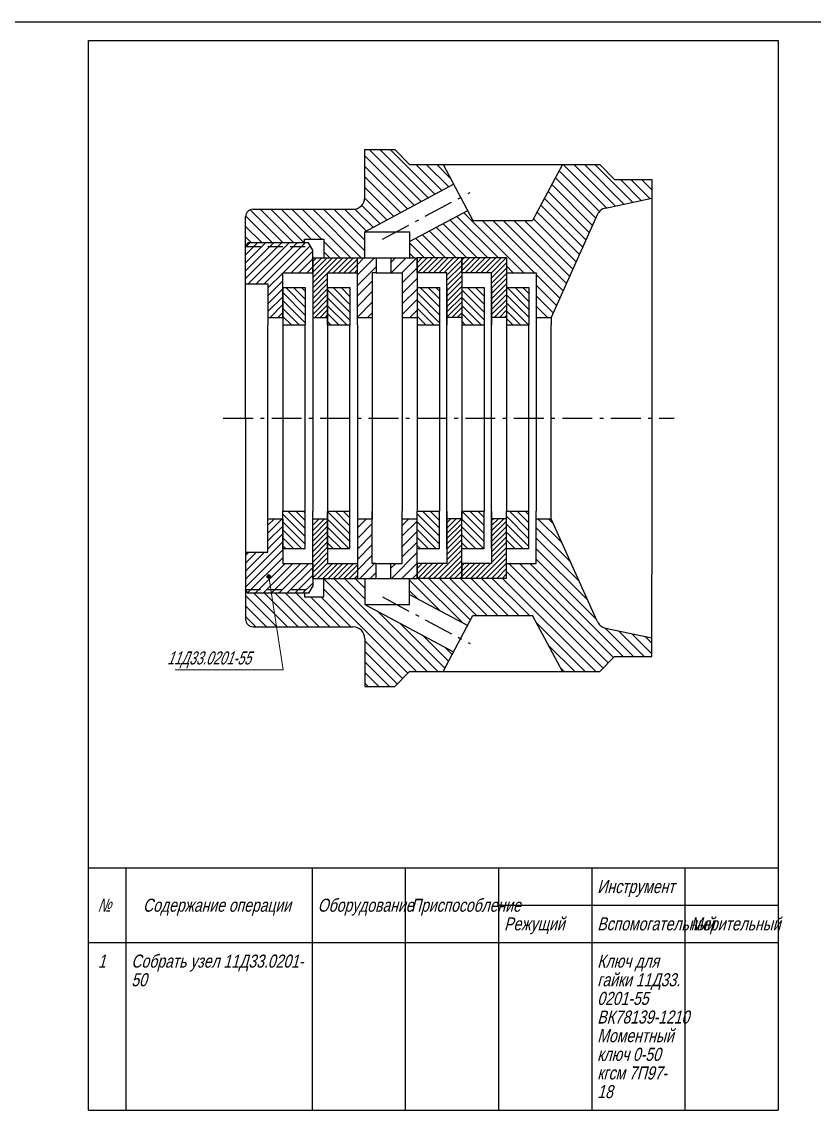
# Model space of a CAD drawing. Extents: x 0 to 841, y 0 to 594.
# Drawn here: x 212.6 to 425.2, y 302 to 594 of the extents above; entities that cross this region are included whole.
import ezdxf

# ---------------------------------------------------------------- set-up
doc = ezdxf.new("R2010")
doc.units = 0
doc.header["$MEASUREMENT"] = 0
for name, pattern in [('K5LT_AXLED', [13, 8, -2, 1, -2]), ('K5LT_BASIC', [0]), ('K5LT_DASHED', [6, 4, -2]), ('K5LT_THIN', [0])]:
    doc.linetypes.add(name, pattern=pattern)
doc.layers.add('LAYER0VIEW0', color=7, linetype='Continuous')
doc.layers.add('LAYER2VIEW0', color=7, linetype='Continuous')
doc.styles.add('K5_TEXTSTYLE', font='win_eskd.shx', dxfattribs={"width": 0.7, "oblique": 15, "bigfont": 'b_eskd.shx'})
doc.styles.get("Standard").update_dxf_attribs({"font": 'cad2win.shx', "width": 0.8, "oblique": 15})
pattern_1 = [(45, (0, 0), (-1.06066, 1.06066), [])]
pattern_2 = [(45, (0, 0), (-0.7071068, 0.7071068), [])]
pattern_3 = [(-45, (0, 0), (1.06066, 1.06066), [])]
pattern_4 = [(45, (0, 0), (-1.4142136, 1.4142136), [])]
pattern_5 = [(-45, (0, 0), (1.4142136, 1.4142136), [])]

# ---------------------------------------------------------------- blocks, each defined once
blk = doc.blocks.new('*S175')
at = {"layer": 'LAYER2VIEW0', "color": 7, "linetype": 'K5LT_THIN'}
blk.add_line((0, 594), (841, 594), dxfattribs=at)

msp = doc.modelspace()

# ---------------------------------------------------------------- hatches: boundary and pattern name
at = {"layer": 'LAYER0VIEW0'}
h = msp.add_hatch(dxfattribs=at)
h.set_pattern_fill('МЕТАЛЛ', color=256, style=0, pattern_type=0)
h.set_pattern_definition(pattern_5)
edge = h.paths.add_edge_path()
edge.add_line((304.65, 537.69), (328.47, 550.39))
edge.add_line((328.47, 550.39), (325.65, 555.69))
edge.add_line((325.65, 555.69), (321.65, 555.69))
edge.add_line((321.65, 555.69), (316.65, 555.69))
edge.add_line((316.65, 555.69), (312.65, 559.69))
edge.add_line((312.65, 559.69), (304.65, 559.69))
edge.add_line((304.65, 559.69), (304.65, 546.89))
edge.add_arc((301.45, 546.89), 3.2, 270, 360, ccw=False)
edge.add_line((301.45, 543.69), (274.65, 543.69))
edge.add_arc((274.65, 541.69), 2, 90, 180)
edge.add_line((272.65, 541.69), (272.65, 533.69))
edge.add_line((272.65, 533.69), (273.23, 534.69))
edge.add_line((273.23, 534.69), (288.49, 534.69))
edge.add_line((288.49, 534.69), (288.49, 535.69))
edge.add_line((288.49, 535.69), (293.65, 535.69))
edge.add_line((293.65, 535.69), (293.65, 530.69))
edge.add_line((293.65, 530.69), (302.65, 530.69))
edge.add_line((302.65, 530.69), (304.65, 530.69))
edge.add_line((304.65, 530.69), (304.65, 537.69))
h = msp.add_hatch(dxfattribs=at)
h.set_pattern_fill('МЕТАЛЛ', color=256, style=0, pattern_type=0)
h.set_pattern_definition(pattern_5)
edge = h.paths.add_edge_path()
edge.add_line((333.65, 540.69), (332.24, 543.33))
edge.add_line((332.24, 543.33), (316.65, 535.02))
edge.add_line((316.65, 535.02), (316.65, 530.69))
edge.add_line((316.65, 530.69), (318.65, 530.69))
edge.add_line((318.65, 530.69), (330.65, 530.69))
edge.add_line((330.65, 530.69), (342.65, 530.69))
edge.add_line((342.65, 530.69), (342.65, 526.69))
edge.add_line((342.65, 526.69), (350.65, 526.69))
edge.add_line((350.65, 526.69), (350.65, 514.69))
edge.add_line((350.65, 514.69), (354.65, 514.69))
edge.add_line((354.65, 514.69), (366.99, 542.21))
edge.add_arc((369.91, 540.9), 3.2, 462.0948, 515.8545, ccw=False)
edge.add_line((369.24, 544.03), (381.65, 546.69))
edge.add_line((381.65, 546.69), (381.65, 551.69))
edge.add_line((381.65, 551.69), (376.65, 551.69))
edge.add_line((376.65, 551.69), (371.65, 551.69))
edge.add_line((371.65, 551.69), (367.65, 555.69))
edge.add_line((367.65, 555.69), (357.65, 555.69))
edge.add_line((357.65, 555.69), (349.65, 540.69))
edge.add_line((349.65, 540.69), (333.65, 540.69))
h = msp.add_hatch(dxfattribs=at)
h.set_pattern_fill('МЕТАЛЛ', color=256, style=0, pattern_type=0)
h.set_pattern_definition(pattern_1)
h.paths.add_polyline_path([(272.65, 523.69), (278.65, 523.69), (278.65, 514.69), (282.65, 514.69), (282.65, 526.69), (290.65, 526.69), (290.65, 532.69), (289.49, 534.69), (273.23, 534.69), (272.65, 533.69)])
h = msp.add_hatch(dxfattribs=at)
h.set_pattern_fill('МЕТАЛЛ', color=256, style=0, pattern_type=0)
h.set_pattern_definition(pattern_2)
h.paths.add_polyline_path([(293.65, 530.69), (290.65, 530.69), (290.65, 526.69), (290.65, 514.69), (294.65, 514.69), (294.65, 526.69), (302.65, 526.69), (302.65, 530.69)])
h = msp.add_hatch(dxfattribs=at)
h.set_pattern_fill('МЕТАЛЛ', color=256, style=0, pattern_type=0)
h.set_pattern_definition(pattern_4)
h.paths.add_polyline_path([(306.65, 514.69), (306.65, 526.69), (307.65, 526.69), (307.65, 530.69), (302.65, 530.69), (302.65, 526.69), (302.65, 514.69)])
h = msp.add_hatch(dxfattribs=at)
h.set_pattern_fill('МЕТАЛЛ', color=256, style=0, pattern_type=0)
h.set_pattern_definition(pattern_4)
h.paths.add_polyline_path([(311.65, 526.69), (314.65, 526.69), (314.65, 514.69), (318.65, 514.69), (318.65, 530.69), (311.65, 530.69)])
h = msp.add_hatch(dxfattribs=at)
h.set_pattern_fill('МЕТАЛЛ', color=256, style=0, pattern_type=0)
h.set_pattern_definition(pattern_2)
h.paths.add_polyline_path([(327.65, 530.69), (330.65, 530.69), (330.65, 526.69), (330.65, 514.69), (326.65, 514.69), (326.65, 526.69), (318.65, 526.69), (318.65, 530.69)])
h = msp.add_hatch(dxfattribs=at)
h.set_pattern_fill('МЕТАЛЛ', color=256, style=0, pattern_type=0)
h.set_pattern_definition(pattern_2)
h.paths.add_polyline_path([(339.65, 530.69), (342.65, 530.69), (342.65, 526.69), (342.65, 514.69), (338.65, 514.69), (338.65, 526.69), (330.65, 526.69), (330.65, 530.69)])
h = msp.add_hatch(dxfattribs=at)
h.set_pattern_fill('МЕТАЛЛ', color=256, style=0, pattern_type=0)
h.set_pattern_definition(pattern_3)
h.paths.add_polyline_path([(288.65, 512.69), (288.65, 522.69), (282.65, 522.69), (282.65, 514.69), (282.65, 512.69)])
h = msp.add_hatch(dxfattribs=at)
h.set_pattern_fill('МЕТАЛЛ', color=256, style=0, pattern_type=0)
h.set_pattern_definition(pattern_3)
h.paths.add_polyline_path([(300.65, 512.69), (300.65, 522.69), (294.65, 522.69), (294.65, 514.69), (294.65, 512.69)])
h = msp.add_hatch(dxfattribs=at)
h.set_pattern_fill('МЕТАЛЛ', color=256, style=0, pattern_type=0)
h.set_pattern_definition(pattern_3)
h.paths.add_polyline_path([(324.65, 512.69), (324.65, 522.69), (318.65, 522.69), (318.65, 514.69), (318.65, 512.69)])
h = msp.add_hatch(dxfattribs=at)
h.set_pattern_fill('МЕТАЛЛ', color=256, style=0, pattern_type=0)
h.set_pattern_definition(pattern_3)
h.paths.add_polyline_path([(336.65, 512.69), (336.65, 522.69), (330.65, 522.69), (330.65, 514.69), (330.65, 512.69)])
h = msp.add_hatch(dxfattribs=at)
h.set_pattern_fill('МЕТАЛЛ', color=256, style=0, pattern_type=0)
h.set_pattern_definition(pattern_3)
h.paths.add_polyline_path([(348.65, 512.69), (348.65, 522.69), (342.65, 522.69), (342.65, 514.69), (342.65, 512.69)])
h = msp.add_hatch(dxfattribs=at)
h.set_pattern_fill('МЕТАЛЛ', color=256, style=0, pattern_type=0)
h.set_pattern_definition(pattern_3)
h.paths.add_polyline_path([(288.65, 462.69), (288.65, 452.69), (282.65, 452.69), (282.65, 460.69), (282.65, 462.69)])
h = msp.add_hatch(dxfattribs=at)
h.set_pattern_fill('МЕТАЛЛ', color=256, style=0, pattern_type=0)
h.set_pattern_definition(pattern_3)
h.paths.add_polyline_path([(300.65, 462.69), (300.65, 452.69), (294.65, 452.69), (294.65, 460.69), (294.65, 462.69)])
h = msp.add_hatch(dxfattribs=at)
h.set_pattern_fill('МЕТАЛЛ', color=256, style=0, pattern_type=0)
h.set_pattern_definition(pattern_3)
h.paths.add_polyline_path([(324.65, 462.69), (324.65, 452.69), (318.65, 452.69), (318.65, 460.69), (318.65, 462.69)])
h = msp.add_hatch(dxfattribs=at)
h.set_pattern_fill('МЕТАЛЛ', color=256, style=0, pattern_type=0)
h.set_pattern_definition(pattern_3)
h.paths.add_polyline_path([(336.65, 462.69), (336.65, 452.69), (330.65, 452.69), (330.65, 460.69), (330.65, 462.69)])
h = msp.add_hatch(dxfattribs=at)
h.set_pattern_fill('МЕТАЛЛ', color=256, style=0, pattern_type=0)
h.set_pattern_definition(pattern_3)
h.paths.add_polyline_path([(348.65, 462.69), (348.65, 452.69), (342.65, 452.69), (342.65, 460.69), (342.65, 462.69)])
h = msp.add_hatch(dxfattribs=at)
h.set_pattern_fill('МЕТАЛЛ', color=256, style=0, pattern_type=0)
h.set_pattern_definition(pattern_1)
h.paths.add_polyline_path([(272.65, 451.69), (278.65, 451.69), (278.65, 460.69), (282.65, 460.69), (282.65, 448.69), (290.65, 448.69), (290.65, 442.69), (289.49, 440.69), (273.23, 440.69), (272.65, 441.69)])
h = msp.add_hatch(dxfattribs=at)
h.set_pattern_fill('МЕТАЛЛ', color=256, style=0, pattern_type=0)
h.set_pattern_definition(pattern_2)
h.paths.add_polyline_path([(293.65, 444.69), (290.65, 444.69), (290.65, 448.69), (290.65, 460.69), (294.65, 460.69), (294.65, 448.69), (302.65, 448.69), (302.65, 444.69)])
h = msp.add_hatch(dxfattribs=at)
h.set_pattern_fill('МЕТАЛЛ', color=256, style=0, pattern_type=0)
h.set_pattern_definition(pattern_4)
h.paths.add_polyline_path([(306.65, 460.69), (306.65, 448.69), (307.65, 448.69), (307.65, 444.69), (302.65, 444.69), (302.65, 448.69), (302.65, 460.69)])
h = msp.add_hatch(dxfattribs=at)
h.set_pattern_fill('МЕТАЛЛ', color=256, style=0, pattern_type=0)
h.set_pattern_definition(pattern_4)
h.paths.add_polyline_path([(311.65, 448.69), (314.65, 448.69), (314.65, 460.69), (318.65, 460.69), (318.65, 444.69), (311.65, 444.69)])
h = msp.add_hatch(dxfattribs=at)
h.set_pattern_fill('МЕТАЛЛ', color=256, style=0, pattern_type=0)
h.set_pattern_definition(pattern_5)
edge = h.paths.add_edge_path()
edge.add_line((333.65, 434.69), (332.24, 432.04))
edge.add_line((332.24, 432.04), (316.65, 440.35))
edge.add_line((316.65, 440.35), (316.65, 444.69))
edge.add_line((316.65, 444.69), (318.65, 444.69))
edge.add_line((318.65, 444.69), (330.65, 444.69))
edge.add_line((330.65, 444.69), (342.65, 444.69))
edge.add_line((342.65, 444.69), (342.65, 448.69))
edge.add_line((342.65, 448.69), (350.65, 448.69))
edge.add_line((350.65, 448.69), (350.65, 460.69))
edge.add_line((350.65, 460.69), (354.65, 460.69))
edge.add_line((354.65, 460.69), (366.99, 433.17))
edge.add_arc((369.91, 434.48), 3.2, 204.1455, 257.9052)
edge.add_line((369.24, 431.35), (381.65, 428.69))
edge.add_line((381.65, 428.69), (381.65, 423.69))
edge.add_line((381.65, 423.69), (376.65, 423.69))
edge.add_line((376.65, 423.69), (371.65, 423.69))
edge.add_line((371.65, 423.69), (367.65, 419.69))
edge.add_line((367.65, 419.69), (357.65, 419.69))
edge.add_line((357.65, 419.69), (349.65, 434.69))
edge.add_line((349.65, 434.69), (333.65, 434.69))
h = msp.add_hatch(dxfattribs=at)
h.set_pattern_fill('МЕТАЛЛ', color=256, style=0, pattern_type=0)
h.set_pattern_definition(pattern_2)
h.paths.add_polyline_path([(327.65, 444.69), (330.65, 444.69), (330.65, 448.69), (330.65, 460.69), (326.65, 460.69), (326.65, 448.69), (318.65, 448.69), (318.65, 444.69)])
h = msp.add_hatch(dxfattribs=at)
h.set_pattern_fill('МЕТАЛЛ', color=256, style=0, pattern_type=0)
h.set_pattern_definition(pattern_2)
h.paths.add_polyline_path([(339.65, 444.69), (342.65, 444.69), (342.65, 448.69), (342.65, 460.69), (338.65, 460.69), (338.65, 448.69), (330.65, 448.69), (330.65, 444.69)])
h = msp.add_hatch(dxfattribs=at)
h.set_pattern_fill('МЕТАЛЛ', color=256, style=0, pattern_type=0)
h.set_pattern_definition(pattern_5)
edge = h.paths.add_edge_path()
edge.add_line((304.65, 437.69), (328.47, 424.98))
edge.add_line((328.47, 424.98), (325.65, 419.69))
edge.add_line((325.65, 419.69), (321.65, 419.69))
edge.add_line((321.65, 419.69), (316.65, 419.69))
edge.add_line((316.65, 419.69), (312.65, 415.69))
edge.add_line((312.65, 415.69), (304.65, 415.69))
edge.add_line((304.65, 415.69), (304.65, 428.49))
edge.add_arc((301.45, 428.49), 3.2, 0, 90)
edge.add_line((301.45, 431.69), (274.65, 431.69))
edge.add_arc((274.65, 433.69), 2, 540, 630, ccw=False)
edge.add_line((272.65, 433.69), (272.65, 441.69))
edge.add_line((272.65, 441.69), (273.23, 440.69))
edge.add_line((273.23, 440.69), (288.49, 440.69))
edge.add_line((288.49, 440.69), (288.49, 439.69))
edge.add_line((288.49, 439.69), (293.65, 439.69))
edge.add_line((293.65, 439.69), (293.65, 444.69))
edge.add_line((293.65, 444.69), (302.65, 444.69))
edge.add_line((302.65, 444.69), (304.65, 444.69))
edge.add_line((304.65, 444.69), (304.65, 437.69))

# ---------------------------------------------------------------- linework, layer by layer
at = {"layer": 'LAYER0VIEW0', "color": 5, "linetype": 'K5LT_BASIC'}
for p, q in [((230.5, 589), (415.5, 589)), ((230.5, 302), (230.5, 589)), ((415.5, 589), (415.5, 302)), ((304.65, 546.89), (304.65, 559.69)), ((304.65, 559.69), (312.65, 559.69)), ((312.65, 559.69), (316.65, 555.69)), ((316.65, 555.69), (321.65, 555.69)), ((321.65, 555.69), (367.65, 555.69)), ((325.65, 555.69), (333.65, 540.69)), ((357.65, 555.69), (349.65, 540.69)), ((367.65, 555.69), (371.65, 551.69)), ((304.65, 537.69), (328.47, 550.39)), ((371.65, 551.69), (381.65, 551.69)), ((381.65, 551.69), (381.65, 546.69)), ((369.24, 544.03), (381.65, 546.69)), ((381.65, 546.69), (381.65, 529.69)), ((274.65, 543.69), (301.45, 543.69)), ((316.65, 535.02), (332.24, 543.33)), ((272.65, 487.69), (272.65, 541.69)), ((333.65, 540.69), (349.65, 540.69)), ((366.99, 542.21), (354.65, 514.69)), ((304.65, 530.69), (304.65, 537.69)), ((304.65, 537.69), (316.65, 537.69)), ((316.65, 537.69), (316.65, 530.69)), ((273.23, 534.69), (272.65, 533.69)), ((289.49, 534.69), (273.23, 534.69)), ((288.49, 534.69), (288.49, 535.69)), ((288.49, 535.69), (293.65, 535.69)), ((290.65, 532.69), (289.49, 534.69)), ((293.65, 535.69), (293.65, 530.69)), ((290.65, 526.69), (290.65, 532.69)), ((290.65, 530.69), (302.65, 530.69)), ((290.65, 530.69), (290.65, 512.69)), ((302.65, 526.69), (302.65, 530.69)), ((302.65, 512.69), (302.65, 530.69)), ((302.65, 530.69), (307.65, 530.69)), ((307.65, 530.69), (307.65, 526.69)), ((307.65, 530.69), (318.65, 530.69)), ((311.65, 530.69), (311.65, 526.69)), ((318.65, 530.69), (318.65, 512.69)), ((330.65, 530.69), (318.65, 530.69)), ((318.65, 526.69), (318.65, 530.69)), ((330.65, 530.69), (330.65, 512.69)), ((330.65, 530.69), (330.65, 512.69)), ((342.65, 530.69), (330.65, 530.69)), ((330.65, 526.69), (330.65, 530.69)), ((342.65, 530.69), (342.65, 512.69)), ((381.65, 529.69), (381.65, 445.69)), ((282.65, 514.69), (282.65, 526.69)), ((282.65, 526.69), (290.65, 526.69)), ((294.65, 512.69), (294.65, 526.69)), ((294.65, 526.69), (302.65, 526.69)), ((307.65, 526.69), (306.65, 526.69)), ((306.65, 526.69), (306.65, 512.69)), ((307.65, 526.69), (314.65, 526.69)), ((314.65, 526.69), (314.65, 512.69)), ((326.65, 526.69), (318.65, 526.69)), ((326.65, 512.69), (326.65, 526.69)), ((338.65, 526.69), (330.65, 526.69)), ((338.65, 512.69), (338.65, 526.69)), ((342.65, 526.69), (350.65, 526.69)), ((350.65, 526.69), (350.65, 514.69)), ((272.65, 523.69), (278.65, 523.69)), ((278.65, 523.69), (278.65, 514.69)), ((282.65, 522.69), (288.65, 522.69)), ((282.65, 522.69), (282.65, 512.69)), ((288.65, 522.69), (288.65, 512.69)), ((294.65, 522.69), (300.65, 522.69)), ((294.65, 522.69), (294.65, 512.69)), ((300.65, 522.69), (300.65, 512.69)), ((318.65, 522.69), (324.65, 522.69)), ((318.65, 522.69), (318.65, 512.69)), ((324.65, 522.69), (324.65, 512.69)), ((326.65, 522.69), (326.65, 512.69)), ((330.65, 522.69), (336.65, 522.69)), ((330.65, 522.69), (330.65, 512.69)), ((336.65, 522.69), (336.65, 512.69)), ((338.65, 522.69), (338.65, 512.69)), ((342.65, 522.69), (348.65, 522.69)), ((342.65, 522.69), (342.65, 512.69)), ((348.65, 522.69), (348.65, 512.69)), ((278.65, 514.69), (282.65, 514.69)), ((278.65, 514.69), (278.65, 512.69)), ((282.65, 514.69), (282.65, 512.69)), ((290.65, 514.69), (294.65, 514.69)), ((294.65, 514.69), (294.65, 512.69)), ((302.65, 514.69), (306.65, 514.69)), ((314.65, 514.69), (318.65, 514.69)), ((318.65, 514.69), (318.65, 512.69)), ((330.65, 514.69), (326.65, 514.69)), ((326.65, 514.69), (326.65, 512.69)), ((330.65, 514.69), (330.65, 512.69)), ((342.65, 514.69), (338.65, 514.69)), ((338.65, 514.69), (338.65, 512.69)), ((342.65, 514.69), (342.65, 512.69)), ((350.65, 514.69), (354.65, 514.69)), ((350.65, 514.69), (350.65, 512.69)), ((354.65, 514.69), (354.65, 512.69)), ((278.65, 462.69), (278.65, 512.69)), ((282.65, 512.69), (288.65, 512.69)), ((282.65, 512.69), (282.65, 462.69)), ((288.65, 462.69), (288.65, 512.69)), ((290.65, 512.69), (290.65, 462.69)), ((294.65, 512.69), (294.65, 462.69)), ((294.65, 512.69), (300.65, 512.69)), ((300.65, 462.69), (300.65, 512.69)), ((302.65, 512.69), (302.65, 462.69)), ((306.65, 512.69), (306.65, 460.69)), ((314.65, 512.69), (314.65, 462.69)), ((318.65, 512.69), (318.65, 462.69)), ((318.65, 512.69), (324.65, 512.69)), ((324.65, 512.69), (324.65, 462.69)), ((326.65, 462.69), (326.65, 512.69)), ((330.65, 512.69), (336.65, 512.69)), ((330.65, 512.69), (330.65, 460.69)), ((336.65, 512.69), (336.65, 462.69)), ((338.65, 462.69), (338.65, 512.69)), ((342.65, 512.69), (342.65, 462.69)), ((342.65, 512.69), (348.65, 512.69)), ((348.65, 462.69), (348.65, 512.69)), ((350.65, 512.69), (350.65, 462.69)), ((354.65, 462.69), (354.65, 512.69)), ((272.65, 487.69), (272.65, 433.69)), ((278.65, 460.69), (278.65, 462.69)), ((282.65, 460.69), (282.65, 462.69)), ((282.65, 452.69), (282.65, 462.69)), ((282.65, 462.69), (288.65, 462.69)), ((288.65, 452.69), (288.65, 462.69)), ((290.65, 444.69), (290.65, 462.69)), ((294.65, 462.69), (294.65, 448.69)), ((294.65, 460.69), (294.65, 462.69)), ((294.65, 452.69), (294.65, 462.69)), ((294.65, 462.69), (300.65, 462.69)), ((300.65, 452.69), (300.65, 462.69)), ((302.65, 462.69), (302.65, 444.69)), ((306.65, 448.69), (306.65, 462.69)), ((314.65, 448.69), (314.65, 462.69)), ((318.65, 444.69), (318.65, 462.69)), ((318.65, 460.69), (318.65, 462.69)), ((318.65, 452.69), (318.65, 462.69)), ((318.65, 462.69), (324.65, 462.69)), ((324.65, 452.69), (324.65, 462.69)), ((326.65, 462.69), (326.65, 448.69)), ((326.65, 460.69), (326.65, 462.69)), ((326.65, 452.69), (326.65, 462.69)), ((330.65, 444.69), (330.65, 462.69)), ((330.65, 444.69), (330.65, 462.69)), ((330.65, 460.69), (330.65, 462.69)), ((330.65, 452.69), (330.65, 462.69)), ((330.65, 462.69), (336.65, 462.69)), ((336.65, 452.69), (336.65, 462.69)), ((338.65, 462.69), (338.65, 448.69)), ((338.65, 460.69), (338.65, 462.69)), ((338.65, 452.69), (338.65, 462.69)), ((342.65, 444.69), (342.65, 462.69)), ((342.65, 460.69), (342.65, 462.69)), ((342.65, 452.69), (342.65, 462.69)), ((342.65, 462.69), (348.65, 462.69)), ((348.65, 452.69), (348.65, 462.69)), ((350.65, 460.69), (350.65, 462.69)), ((354.65, 460.69), (354.65, 462.69)), ((278.65, 451.69), (278.65, 460.69)), ((278.65, 460.69), (282.65, 460.69)), ((282.65, 460.69), (282.65, 448.69)), ((290.65, 460.69), (294.65, 460.69)), ((302.65, 460.69), (306.65, 460.69)), ((314.65, 460.69), (318.65, 460.69)), ((330.65, 460.69), (326.65, 460.69)), ((342.65, 460.69), (338.65, 460.69)), ((350.65, 448.69), (350.65, 460.69)), ((350.65, 460.69), (354.65, 460.69)), ((366.99, 433.17), (354.65, 460.69)), ((282.65, 452.69), (288.65, 452.69)), ((294.65, 452.69), (300.65, 452.69)), ((318.65, 452.69), (324.65, 452.69)), ((330.65, 452.69), (336.65, 452.69)), ((342.65, 452.69), (348.65, 452.69)), ((272.65, 451.69), (278.65, 451.69)), ((282.65, 448.69), (290.65, 448.69)), ((290.65, 448.69), (290.65, 442.69)), ((294.65, 448.69), (302.65, 448.69)), ((302.65, 448.69), (302.65, 444.69)), ((307.65, 448.69), (306.65, 448.69)), ((307.65, 444.69), (307.65, 448.69)), ((307.65, 448.69), (314.65, 448.69)), ((311.65, 444.69), (311.65, 448.69)), ((326.65, 448.69), (318.65, 448.69)), ((318.65, 448.69), (318.65, 444.69)), ((338.65, 448.69), (330.65, 448.69)), ((330.65, 448.69), (330.65, 444.69)), ((342.65, 448.69), (350.65, 448.69)), ((290.65, 444.69), (302.65, 444.69)), ((293.65, 439.69), (293.65, 444.69)), ((302.65, 444.69), (307.65, 444.69)), ((304.65, 444.69), (304.65, 437.69)), ((307.65, 444.69), (318.65, 444.69)), ((316.65, 437.69), (316.65, 444.69)), ((330.65, 444.69), (318.65, 444.69)), ((342.65, 444.69), (330.65, 444.69)), ((381.65, 428.69), (381.65, 445.69)), ((273.23, 440.69), (272.65, 441.69)), ((290.65, 442.69), (289.49, 440.69)), ((289.49, 440.69), (273.23, 440.69)), ((288.49, 440.69), (288.49, 439.69)), ((288.49, 439.69), (293.65, 439.69)), ((316.65, 440.35), (332.24, 432.04)), ((304.65, 437.69), (316.65, 437.69)), ((304.65, 437.69), (328.47, 424.98)), ((325.65, 419.69), (333.65, 434.69)), ((333.65, 434.69), (349.65, 434.69)), ((357.65, 419.69), (349.65, 434.69)), ((274.65, 431.69), (301.45, 431.69)), ((369.24, 431.35), (381.65, 428.69)), ((304.65, 428.49), (304.65, 415.69)), ((381.65, 423.69), (381.65, 428.69)), ((367.65, 419.69), (371.65, 423.69)), ((371.65, 423.69), (381.65, 423.69)), ((312.65, 415.69), (316.65, 419.69)), ((316.65, 419.69), (321.65, 419.69)), ((321.65, 419.69), (367.65, 419.69)), ((304.65, 415.69), (312.65, 415.69)), ((230.5, 302), (230.5, 367)), ((230.5, 367), (415.5, 367)), ((415.5, 367), (415.5, 302)), ((230.5, 347), (415.5, 347)), ((230.5, 302), (415.5, 302))]:
    msp.add_line(p, q, dxfattribs=at)
at = {"layer": 'LAYER0VIEW0', "color": 7, "linetype": 'K5LT_AXLED'}
for p, q in [((309.4, 535.69), (332.88, 548.21)), ((266.65, 487.69), (387.65, 487.69)), ((309.4, 439.69), (332.88, 427.17))]:
    msp.add_line(p, q, dxfattribs=at)
at = {"layer": 'LAYER0VIEW0', "color": 7, "linetype": 'K5LT_DASHED'}
for p, q in [((272.65, 533.69), (290.07, 533.69)), ((272.65, 441.69), (290.07, 441.69))]:
    msp.add_line(p, q, dxfattribs=at)
at = {"layer": 'LAYER0VIEW0', "color": 7, "linetype": 'K5LT_THIN', "lineweight": 0}
for p, q in [((278.77, 445.76), (278.27, 445.08)), ((278.27, 445.08), (278.96, 444.58)), ((278.82, 445.47), (278.57, 445.13)), ((278.57, 445.13), (278.91, 444.88)), ((279.46, 445.26), (278.77, 445.76)), ((279.16, 445.22), (278.82, 445.47)), ((282.75, 420.17), (278.86, 445.17)), ((278.91, 444.88), (279.16, 445.22)), ((278.91, 444.88), (278.96, 444.58)), ((278.96, 444.58), (279.46, 445.26)), ((282.75, 420.17), (253.8, 420.17))]:
    msp.add_line(p, q, dxfattribs=at)
at = {"layer": 'LAYER0VIEW0', "color": 7, "linetype": 'K5LT_THIN'}
for p, q in [((240.5, 367), (240.5, 302)), ((290.5, 367), (290.5, 302)), ((315.5, 367), (315.5, 302)), ((340.5, 367), (340.5, 302)), ((365.5, 367), (365.5, 302)), ((390.5, 367), (390.5, 302)), ((340.5, 357), (415.5, 357))]:
    msp.add_line(p, q, dxfattribs=at)
at = {"layer": 'LAYER0VIEW0', "color": 5, "linetype": 'K5LT_BASIC'}
for centre, radius, start, end in [((301.45, 546.89), 3.2, 270, 0), ((274.65, 541.69), 2, 90, 180), ((369.91, 540.9), 3.2, 102.0948, 155.8545), ((274.65, 433.69), 2, 180, 270), ((369.91, 434.48), 3.2, 204.1455, 257.9052), ((301.45, 428.49), 3.2, 0, 90)]:
    msp.add_arc(centre, radius, start, end, dxfattribs=at)

# ---------------------------------------------------------------- block references
at = {"layer": 'LAYER2VIEW0'}
msp.add_blockref('*S175', (0, 0), dxfattribs=at)

# ---------------------------------------------------------------- texts
at = {"layer": 'LAYER0VIEW0', "color": 7, "lineweight": 0, "style": 'K5_TEXTSTYLE', "oblique": 20, "width": 0.7}
msp.add_text('11Д33.0201-55', height=3.5, dxfattribs=at).set_placement((251.59, 421.58))
at = {"layer": 'LAYER0VIEW0', "color": 7, "oblique": 15, "width": 0.8}
for s, p in [('Инструмент', (367, 360.25)), ('   Содержание операции', (242, 355.25)), ('Оборудование', (292, 355.25)), ('Приспособление', (317, 355.25)), ('Режущий', (342, 350.25)), ('Вспомогательный', (367, 350.25)), ('Мерительный', (392, 350.25)), (' 1', (232, 340.25)), ('Собрать узел 11Д33.0201-', (242, 340.25)), ('Ключ для ', (367, 340.25)), ('50', (242, 335.25)), ('гайки 11Д33.', (367, 335.25)), ('0201-55', (367, 330.25)), ('ВК78139-1210', (367, 325.25)), ('Моментный', (367, 320.25)), ('0-50 ', (376.54, 315.25)), ('ключ ', (367, 315.25)), ('кгсм 7П97-', (367, 310.25)), ('18', (367, 305.25))]:
    msp.add_text(s, height=3.5, dxfattribs=at).set_placement(p)
at = {"layer": 'LAYER0VIEW0', "color": 7, "style": 'K5_TEXTSTYLE', "oblique": 20, "width": 0.7}
msp.add_text(' №', height=3.5, dxfattribs=at).set_placement((232, 355.25))

doc.saveas('drawing.dxf')
